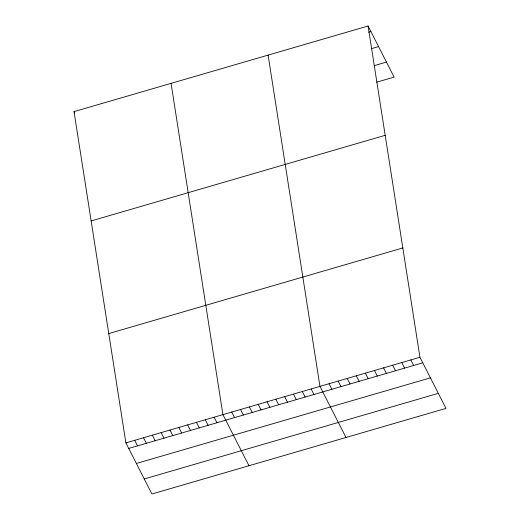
<?xml version="1.0" encoding="UTF-8"?>
<svg xmlns="http://www.w3.org/2000/svg" width="520" height="520" viewBox="0 0 520 520"><rect width="100%" height="100%" fill="white"/><g stroke="black" fill="none" stroke-linecap="round" stroke-linejoin="round"><path stroke-width="0.78" d="M368.075 26L419.933 357.272L445.972 408.382L151.924 494L125.879 442.884L74.029 111.618L368.075 26L394.121 77.116L376.701 82.186M368.628 32.207L370.903 31.545M371.748 48.568L378.56 46.579M374.335 65.605L386.457 62.075M91.137 220.935L385.19 135.317M108.771 333.567L402.818 247.949M125.879 442.884L419.933 357.272M128.707 448.428L422.754 362.817M136.37 463.469L430.417 377.851M144.261 478.959L438.315 393.348M410.839 359.918L413.666 365.463M401.752 362.563L404.579 368.108M392.665 365.209L395.486 370.754M383.578 367.854L386.399 373.399M374.485 370.5L377.312 376.044M365.397 373.152L368.225 378.69M356.31 375.798L359.132 381.342M347.224 378.443L350.044 383.988M338.13 381.089L340.957 386.633M329.043 383.734L331.87 389.279M345.995 437.496L319.956 386.38L268.099 55.107M311.136 388.947L313.957 394.491M302.308 391.515L305.136 397.059M293.488 394.089L296.315 399.626M284.668 396.656L287.495 402.2M275.847 399.224L278.675 404.768M267.026 401.791L269.847 407.335M258.206 404.359L261.027 409.903M249.379 406.926L252.207 412.471M240.558 409.494L243.386 415.038M231.738 412.068L234.566 417.612M74.029 111.618L74.731 113.002M248.963 465.745L222.917 414.635L171.061 83.362M214.097 417.203L216.918 422.747M205.276 419.77L208.097 425.315M196.456 422.338L199.277 427.882M187.629 424.905L190.457 430.45M178.808 427.479L181.636 433.017M169.988 430.047L172.816 435.591M161.167 432.614L163.995 438.159M152.347 435.182L155.168 440.726M143.526 437.749L146.347 443.293M134.706 440.317L137.527 445.861"/></g></svg>
